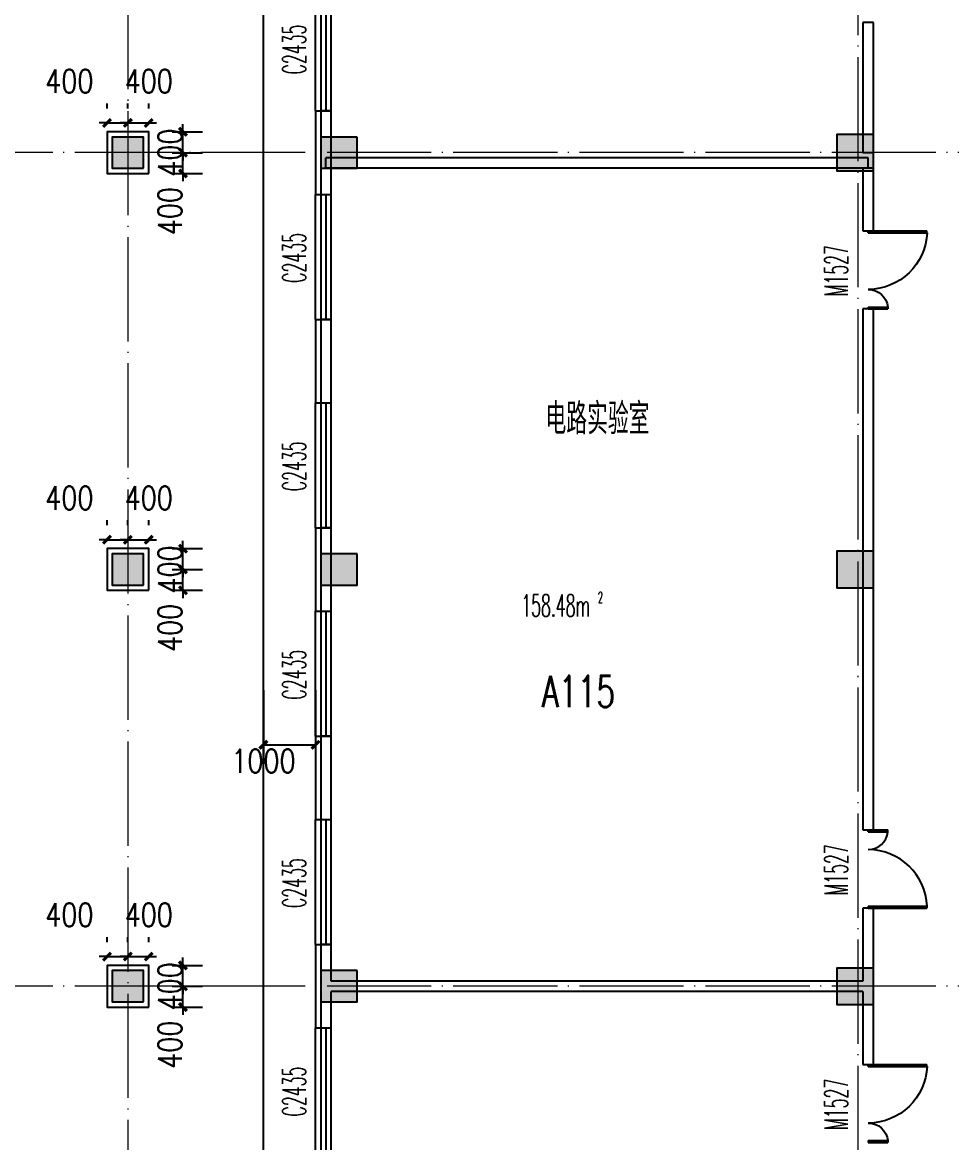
# Model space of a CAD drawing. Extents: x 1417642 to 3570900, y 124798 to 1191112.
# Drawn here: x 1437856 to 1455679, y 692533 to 714033 of the extents above; entities that cross this region are included whole.
import ezdxf

# ---------------------------------------------------------------- set-up
doc = ezdxf.new("R2010")
doc.units = 0
doc.header["$LTSCALE"] = 1000
doc.header["$MEASUREMENT"] = 0
doc.linetypes.add('DOTE', pattern=[2.42, 2, -0.2, 0.02, -0.2])
doc.layers.get('0').update_dxf_attribs({"linetype": 'CONTINUOUS'})
doc.layers.get('Defpoints').update_dxf_attribs({"linetype": 'CONTINUOUS'})
for name, color, linetype in [('colu', 2, 'CONTINUOUS'), ('DOTE', 1, 'DOTE'), ('PUB_DIM', 3, 'CONTINUOUS'), ('PUB_TEXT', 40, 'CONTINUOUS'), ('SPACE', 7, 'CONTINUOUS'), ('SURFACE', 6, 'CONTINUOUS'), ('tiaozheng', 20, 'CONTINUOUS'), ('WALL', 4, 'CONTINUOUS'), ('WINDOW', 2, 'CONTINUOUS'), ('WINDOW_TEXT', 7, 'CONTINUOUS'), ('填充', 252, 'CONTINUOUS'), ('屋面轮廓', 101, 'CONTINUOUS'), ('柱填充', 8, 'CONTINUOUS'), ('立面造型', 40, 'CONTINUOUS')]:
    doc.layers.add(name, color=color, linetype=linetype)
doc.styles.add('_TCH_SPACE', font='ROMANS', dxfattribs={"width": 0.7, "height": 5, "bigfont": 'Z'})
doc.styles.add('_TCH_WINDOW', font='ROMANS.shx', dxfattribs={"width": 0.7, "height": 400, "bigfont": 'Z.shx'})
doc.styles.add('DIM_FONT', font='SIMPLEX.shx', dxfattribs={"width": 0.8})
doc.styles.add('Z', font='ROMANS', dxfattribs={"width": 0.7, "bigfont": 'Z'})
doc.dimstyles.new('DIMN150', dxfattribs={"dimscale": 1.5, "dimtxt": 300, "dimasz": 100, "dimexe": 250, "dimexo": 300, "dimgap": 150, "dimtad": 1, "dimdec": 0, "dimzin": 0, "dimdsep": 46, "dimtxsty": 'DIM_FONT', "dimblk": 'ARCHTICK', "dimcen": 0.09, "dimdle": 1.5, "dimclrt": 7, "dimazin": 2, "dimtfac": 1, "dimtdec": 0, "dimtix": 1, "dimtmove": 2, "dimatfit": 3, "dimldrblk": 'ARCHTICK', "dimfxl": 1, "dimtolj": 1, "dimtzin": 0, "dimarcsym": 0})

# ---------------------------------------------------------------- blocks, each defined once
blk = doc.blocks.new('e')
at = {"layer": '柱填充'}
h = blk.add_hatch(color=256, dxfattribs=at)
h.paths.add_polyline_path([(1540396, 673470), (1540396, 674070), (1539796, 674070), (1539796, 673470)])
h.paths.add_polyline_path([(1540396, 663470), (1540396, 664070), (1539796, 664070), (1539796, 663470)])
h.paths.add_polyline_path([(1540396, 659870), (1540396, 660470), (1539796, 660470), (1539796, 659870)])
h.paths.add_polyline_path([(1540396, 651870), (1540396, 652470), (1539796, 652470), (1539796, 651870)])
h.paths.add_polyline_path([(1540396, 643870), (1540396, 644470), (1539796, 644470), (1539796, 643870)])
h.paths.add_polyline_path([(1540396, 635870), (1540396, 636470), (1539796, 636470), (1539796, 635870)])
h.paths.add_polyline_path([(1540396, 627870), (1540396, 628470), (1539796, 628470), (1539796, 627870)])
h.paths.add_polyline_path([(1540396, 619870), (1540396, 620470), (1539796, 620470), (1539796, 619870)])
h.paths.add_polyline_path([(1540396, 611870), (1540396, 612470), (1539796, 612470), (1539796, 611870)])
h.paths.add_polyline_path([(1540396, 603870), (1540396, 604470), (1539796, 604470), (1539796, 603870)])
h.paths.add_polyline_path([(1540396, 595870), (1540396, 596470), (1539796, 596470), (1539796, 595870)])
h.paths.add_polyline_path([(1611246, 673470), (1611246, 674070), (1610646, 674070), (1610646, 673470)])
h.paths.add_polyline_path([(1602046, 673370), (1602046, 674070), (1601346, 674070), (1601346, 673370)])
h.paths.add_polyline_path([(1594046, 673370), (1594046, 674070), (1593346, 674070), (1593346, 673370)])
h.paths.add_polyline_path([(1586046, 673370), (1586046, 674070), (1585346, 674070), (1585346, 673370)])
h.paths.add_polyline_path([(1578046, 673370), (1578046, 674070), (1577346, 674070), (1577346, 673370)])
h.paths.add_polyline_path([(1568046, 673370), (1568046, 674070), (1567346, 674070), (1567346, 673370)])
h.paths.add_polyline_path([(1558096, 673370), (1558096, 674070), (1557396, 674070), (1557396, 673370)])
h.paths.add_polyline_path([(1554396, 673370), (1554396, 674070), (1553696, 674070), (1553696, 673370)])
h.paths.add_polyline_path([(1544496, 673370), (1544496, 674070), (1543796, 674070), (1543796, 673370)])
h.paths.add_polyline_path([(1611246, 664070), (1610546, 664070), (1610546, 663470), (1611246, 663470)])
h.paths.add_polyline_path([(1602096, 663470), (1602096, 664270), (1601296, 664270), (1601296, 663470)])
h.paths.add_polyline_path([(1594096, 663470), (1594096, 664270), (1593296, 664270), (1593296, 663470)])
h.paths.add_polyline_path([(1586096, 663470), (1586096, 664270), (1585296, 664270), (1585296, 663470)])
h.paths.add_polyline_path([(1578096, 663470), (1578096, 664270), (1577296, 664270), (1577296, 663470)])
h.paths.add_polyline_path([(1568096, 663470), (1568096, 664270), (1567296, 664270), (1567296, 663470)])
h.paths.add_polyline_path([(1558096, 663470), (1558096, 664170), (1557396, 664170), (1557396, 663470)])
h.paths.add_polyline_path([(1554396, 663470), (1554396, 664170), (1553696, 664170), (1553696, 663470)])
h.paths.add_polyline_path([(1544496, 663470), (1544496, 664170), (1543796, 664170), (1543796, 663470)])
h.paths.add_polyline_path([(1611246, 660470), (1610546, 660470), (1610546, 659870), (1611246, 659870)])
h.paths.add_polyline_path([(1602046, 659770), (1602046, 660470), (1601346, 660470), (1601346, 659770)])
h.paths.add_polyline_path([(1594046, 659770), (1594046, 660470), (1593346, 660470), (1593346, 659770)])
h.paths.add_polyline_path([(1586046, 659770), (1586046, 660470), (1585346, 660470), (1585346, 659770)])
h.paths.add_polyline_path([(1578046, 659770), (1578046, 660470), (1577346, 660470), (1577346, 659770)])
h.paths.add_polyline_path([(1568046, 659770), (1568046, 660470), (1567346, 660470), (1567346, 659770)])
h.paths.add_polyline_path([(1557996, 659870), (1557996, 660470), (1557396, 660470), (1557396, 659870)])
h.paths.add_polyline_path([(1554396, 659870), (1554396, 660470), (1553796, 660470), (1553796, 659870)])
h.paths.add_polyline_path([(1544496, 659770), (1544496, 660470), (1543796, 660470), (1543796, 659770)])
h.paths.add_polyline_path([(1611246, 651870), (1611246, 652470), (1610646, 652470), (1610646, 651870)])
h.paths.add_polyline_path([(1601996, 651870), (1601996, 652470), (1601396, 652470), (1601396, 651870)])
h.paths.add_polyline_path([(1593996, 651870), (1593996, 652470), (1593396, 652470), (1593396, 651870)])
h.paths.add_polyline_path([(1585996, 651870), (1585996, 652470), (1585396, 652470), (1585396, 651870)])
h.paths.add_polyline_path([(1577996, 651870), (1577996, 652470), (1577396, 652470), (1577396, 651870)])
h.paths.add_polyline_path([(1567996, 651820), (1567996, 652520), (1567296, 652520), (1567296, 651820)])
h.paths.add_polyline_path([(1558096, 651820), (1558096, 652520), (1557396, 652520), (1557396, 651820)])
h.paths.add_polyline_path([(1554396, 651820), (1554396, 652520), (1553696, 652520), (1553696, 651820)])
h.paths.add_polyline_path([(1544496, 652470), (1543796, 652470), (1543796, 651870), (1544496, 651870)])
h.paths.add_polyline_path([(1567996, 644470), (1567296, 644470), (1567296, 643870), (1567996, 643870)])
h.paths.add_polyline_path([(1558096, 643820), (1558096, 644520), (1557396, 644520), (1557396, 643820)])
h.paths.add_polyline_path([(1554396, 643820), (1554396, 644520), (1553696, 644520), (1553696, 643820)])
h.paths.add_polyline_path([(1544496, 644470), (1543796, 644470), (1543796, 643870), (1544496, 643870)])
h.paths.add_polyline_path([(1567996, 636470), (1567296, 636470), (1567296, 635870), (1567996, 635870)])
h.paths.add_polyline_path([(1558096, 635820), (1558096, 636520), (1557396, 636520), (1557396, 635820)])
h.paths.add_polyline_path([(1554396, 635820), (1554396, 636520), (1553696, 636520), (1553696, 635820)])
h.paths.add_polyline_path([(1544496, 636470), (1543796, 636470), (1543796, 635870), (1544496, 635870)])
h.paths.add_polyline_path([(1567996, 628470), (1567296, 628470), (1567296, 627870), (1567996, 627870)])
h.paths.add_polyline_path([(1558096, 627820), (1558096, 628520), (1557396, 628520), (1557396, 627820)])
h.paths.add_polyline_path([(1554396, 627820), (1554396, 628520), (1553696, 628520), (1553696, 627820)])
h.paths.add_polyline_path([(1544496, 628470), (1543796, 628470), (1543796, 627870), (1544496, 627870)])
h.paths.add_polyline_path([(1567996, 620470), (1567296, 620470), (1567296, 619870), (1567996, 619870)])
h.paths.add_polyline_path([(1558096, 619820), (1558096, 620520), (1557396, 620520), (1557396, 619820)])
h.paths.add_polyline_path([(1554396, 619820), (1554396, 620520), (1553696, 620520), (1553696, 619820)])
h.paths.add_polyline_path([(1544496, 620470), (1543796, 620470), (1543796, 619870), (1544496, 619870)])
h.paths.add_polyline_path([(1567996, 612470), (1567296, 612470), (1567296, 611870), (1567996, 611870)])
h.paths.add_polyline_path([(1558096, 611820), (1558096, 612520), (1557396, 612520), (1557396, 611820)])
h.paths.add_polyline_path([(1554396, 611820), (1554396, 612520), (1553696, 612520), (1553696, 611820)])
h.paths.add_polyline_path([(1544496, 612470), (1543796, 612470), (1543796, 611870), (1544496, 611870)])
h.paths.add_polyline_path([(1567996, 604470), (1567296, 604470), (1567296, 603870), (1567996, 603870)])
h.paths.add_polyline_path([(1558096, 603820), (1558096, 604520), (1557396, 604520), (1557396, 603820)])
h.paths.add_polyline_path([(1554396, 603820), (1554396, 604520), (1553696, 604520), (1553696, 603820)])
h.paths.add_polyline_path([(1544496, 604470), (1543796, 604470), (1543796, 603870), (1544496, 603870)])
h.paths.add_polyline_path([(1567996, 595870), (1567996, 596470), (1567396, 596470), (1567396, 595870)])
h.paths.add_polyline_path([(1557996, 595870), (1557996, 596470), (1557396, 596470), (1557396, 595870)])
h.paths.add_polyline_path([(1554396, 595870), (1554396, 596470), (1553796, 596470), (1553796, 595870)])
h.paths.add_polyline_path([(1544396, 595870), (1544396, 596470), (1543796, 596470), (1543796, 595870)])
at = {"layer": 'colu'}
for points in [[(1540396, 635870), (1540396, 636470), (1539796, 636470), (1539796, 635870)], [(1544496, 636470), (1543796, 636470), (1543796, 635870), (1544496, 635870)], [(1554396, 635820), (1554396, 636520), (1553696, 636520), (1553696, 635820)], [(1540396, 627870), (1540396, 628470), (1539796, 628470), (1539796, 627870)], [(1544496, 628470), (1543796, 628470), (1543796, 627870), (1544496, 627870)], [(1554396, 627820), (1554396, 628520), (1553696, 628520), (1553696, 627820)], [(1554396, 619820), (1554396, 620520), (1553696, 620520), (1553696, 619820)], [(1540396, 619870), (1540396, 620470), (1539796, 620470), (1539796, 619870)], [(1544496, 620470), (1543796, 620470), (1543796, 619870), (1544496, 619870)]]:
    blk.add_lwpolyline(points, close=True, dxfattribs=at)
blk = doc.blocks.new('_ArchTick')
at = {"color": 0, "linetype": 'ByBlock', "const_width": 0.4}
blk.add_lwpolyline([(-0.5, -0.5), (0.5, 0.5)], dxfattribs=at)
blk = doc.blocks.new('*D3393')
at = {"layer": 'Defpoints', "color": 0}
for p in [(1440279, 712104), (1439879, 711933), (1440279, 711933)]:
    blk.add_point(p, dxfattribs=at)
at = {"layer": 'PUB_DIM', "color": 0, "lineweight": -2}
for p, q in [((1439879, 712383), (1439879, 712479)), ((1440279, 712383), (1440279, 712479)), ((1439879, 712104), (1439729, 712104)), ((1439879, 712104), (1440279, 712104)), ((1440279, 712104), (1440429, 712104))]:
    blk.add_line(p, q, dxfattribs=at)
at = {"layer": 'PUB_DIM', "color": 0, "lineweight": -2, "xscale": 150, "yscale": 150, "zscale": 150}
blk.add_blockref('_ArchTick', (1439879, 712104), dxfattribs=at)
at = {"layer": 'PUB_DIM', "color": 0, "lineweight": -2, "xscale": 150, "yscale": 150, "zscale": 150, "rotation": 180}
blk.add_blockref('_ArchTick', (1440279, 712104), dxfattribs=at)
at = {"layer": 'PUB_DIM', "color": 7, "insert": (1440279, 712905), "char_height": 450, "attachment_point": 5, "style": 'DIM_FONT'}
blk.add_mtext('\\A1;400', dxfattribs=at)
blk = doc.blocks.new('*D3394')
at = {"layer": 'Defpoints', "color": 0}
for p in [(1439879, 712104), (1439479, 711933), (1439879, 711933)]:
    blk.add_point(p, dxfattribs=at)
at = {"layer": 'PUB_DIM', "color": 0, "lineweight": -2}
for p, q in [((1439479, 712383), (1439479, 712479)), ((1439879, 712383), (1439879, 712479)), ((1439479, 712104), (1439329, 712104)), ((1439479, 712104), (1439879, 712104)), ((1439879, 712104), (1440029, 712104))]:
    blk.add_line(p, q, dxfattribs=at)
at = {"layer": 'PUB_DIM', "color": 0, "lineweight": -2, "xscale": 150, "yscale": 150, "zscale": 150}
blk.add_blockref('_ArchTick', (1439479, 712104), dxfattribs=at)
at = {"layer": 'PUB_DIM', "color": 0, "lineweight": -2, "xscale": 150, "yscale": 150, "zscale": 150, "rotation": 180}
blk.add_blockref('_ArchTick', (1439879, 712104), dxfattribs=at)
at = {"layer": 'PUB_DIM', "color": 7, "insert": (1438756, 712905), "char_height": 450, "attachment_point": 5, "style": 'DIM_FONT'}
blk.add_mtext('\\A1;400', dxfattribs=at)
blk = doc.blocks.new('*D3395')
at = {"layer": 'Defpoints', "color": 0}
for p in [(1440279, 711533), (1440936, 711533), (1440279, 711133)]:
    blk.add_point(p, dxfattribs=at)
at = {"layer": 'PUB_DIM', "color": 0, "lineweight": -2}
for p, q in [((1440936, 711533), (1440936, 711683)), ((1440729, 711533), (1441311, 711533)), ((1440936, 711133), (1440936, 711533)), ((1440729, 711133), (1441311, 711133)), ((1440936, 711133), (1440936, 710983))]:
    blk.add_line(p, q, dxfattribs=at)
at = {"layer": 'PUB_DIM', "color": 0, "lineweight": -2, "xscale": 150, "yscale": 150, "zscale": 150}
for p, rotation in [((1440936, 711533), 270), ((1440936, 711133), 90)]:
    blk.add_blockref('_ArchTick', p, dxfattribs=dict(at, rotation=rotation))
at = {"layer": 'PUB_DIM', "color": 7, "insert": (1440686, 710411), "char_height": 450, "attachment_point": 5, "rotation": 90, "style": 'DIM_FONT'}
blk.add_mtext('\\A1;400', dxfattribs=at)
blk = doc.blocks.new('*D3396')
at = {"layer": 'Defpoints', "color": 0}
for p in [(1440279, 711933), (1440936, 711933), (1440279, 711533)]:
    blk.add_point(p, dxfattribs=at)
at = {"layer": 'PUB_DIM', "color": 0, "lineweight": -2}
for p, q in [((1440936, 711933), (1440936, 712083)), ((1440729, 711933), (1441311, 711933)), ((1440936, 711533), (1440936, 711933)), ((1440729, 711533), (1441311, 711533)), ((1440936, 711533), (1440936, 711383))]:
    blk.add_line(p, q, dxfattribs=at)
at = {"layer": 'PUB_DIM', "color": 0, "lineweight": -2, "xscale": 150, "yscale": 150, "zscale": 150}
for p, rotation in [((1440936, 711933), 270), ((1440936, 711533), 90)]:
    blk.add_blockref('_ArchTick', p, dxfattribs=dict(at, rotation=rotation))
at = {"layer": 'PUB_DIM', "color": 7, "insert": (1440686, 711533), "char_height": 450, "attachment_point": 5, "rotation": 90, "style": 'DIM_FONT'}
blk.add_mtext('\\A1;400', dxfattribs=at)
blk = doc.blocks.new('*D3397')
at = {"layer": 'Defpoints', "color": 0}
for p in [(1439879, 703933), (1440279, 704104), (1440279, 703933)]:
    blk.add_point(p, dxfattribs=at)
at = {"layer": 'PUB_DIM', "color": 0, "lineweight": -2}
for p, q in [((1439879, 704383), (1439879, 704479)), ((1440279, 704383), (1440279, 704479)), ((1439879, 704104), (1439729, 704104)), ((1439879, 704104), (1440279, 704104)), ((1440279, 704104), (1440429, 704104))]:
    blk.add_line(p, q, dxfattribs=at)
at = {"layer": 'PUB_DIM', "color": 0, "lineweight": -2, "xscale": 150, "yscale": 150, "zscale": 150}
blk.add_blockref('_ArchTick', (1439879, 704104), dxfattribs=at)
at = {"layer": 'PUB_DIM', "color": 0, "lineweight": -2, "xscale": 150, "yscale": 150, "zscale": 150, "rotation": 180}
blk.add_blockref('_ArchTick', (1440279, 704104), dxfattribs=at)
at = {"layer": 'PUB_DIM', "color": 7, "insert": (1440279, 704905), "char_height": 450, "attachment_point": 5, "style": 'DIM_FONT'}
blk.add_mtext('\\A1;400', dxfattribs=at)
blk = doc.blocks.new('*D3398')
at = {"layer": 'Defpoints', "color": 0}
for p in [(1439479, 703933), (1439879, 704104), (1439879, 703933)]:
    blk.add_point(p, dxfattribs=at)
at = {"layer": 'PUB_DIM', "color": 0, "lineweight": -2}
for p, q in [((1439479, 704383), (1439479, 704479)), ((1439879, 704383), (1439879, 704479)), ((1439479, 704104), (1439329, 704104)), ((1439479, 704104), (1439879, 704104)), ((1439879, 704104), (1440029, 704104))]:
    blk.add_line(p, q, dxfattribs=at)
at = {"layer": 'PUB_DIM', "color": 0, "lineweight": -2, "xscale": 150, "yscale": 150, "zscale": 150}
blk.add_blockref('_ArchTick', (1439479, 704104), dxfattribs=at)
at = {"layer": 'PUB_DIM', "color": 0, "lineweight": -2, "xscale": 150, "yscale": 150, "zscale": 150, "rotation": 180}
blk.add_blockref('_ArchTick', (1439879, 704104), dxfattribs=at)
at = {"layer": 'PUB_DIM', "color": 7, "insert": (1438756, 704905), "char_height": 450, "attachment_point": 5, "style": 'DIM_FONT'}
blk.add_mtext('\\A1;400', dxfattribs=at)
blk = doc.blocks.new('*D3399')
at = {"layer": 'Defpoints', "color": 0}
for p in [(1440279, 703533), (1440936, 703533), (1440279, 703133)]:
    blk.add_point(p, dxfattribs=at)
at = {"layer": 'PUB_DIM', "color": 0, "lineweight": -2}
for p, q in [((1440729, 703533), (1441311, 703533)), ((1440936, 703533), (1440936, 703683)), ((1440936, 703133), (1440936, 703533)), ((1440729, 703133), (1441311, 703133)), ((1440936, 703133), (1440936, 702983))]:
    blk.add_line(p, q, dxfattribs=at)
at = {"layer": 'PUB_DIM', "color": 0, "lineweight": -2, "xscale": 150, "yscale": 150, "zscale": 150}
for p, rotation in [((1440936, 703533), 270), ((1440936, 703133), 90)]:
    blk.add_blockref('_ArchTick', p, dxfattribs=dict(at, rotation=rotation))
at = {"layer": 'PUB_DIM', "color": 7, "insert": (1440686, 702411), "char_height": 450, "attachment_point": 5, "rotation": 90, "style": 'DIM_FONT'}
blk.add_mtext('\\A1;400', dxfattribs=at)
blk = doc.blocks.new('*D3400')
at = {"layer": 'Defpoints', "color": 0}
for p in [(1440279, 703933), (1440936, 703933), (1440279, 703533)]:
    blk.add_point(p, dxfattribs=at)
at = {"layer": 'PUB_DIM', "color": 0, "lineweight": -2}
for p, q in [((1440729, 703933), (1441311, 703933)), ((1440936, 703933), (1440936, 704083)), ((1440936, 703533), (1440936, 703933)), ((1440729, 703533), (1441311, 703533)), ((1440936, 703533), (1440936, 703383))]:
    blk.add_line(p, q, dxfattribs=at)
at = {"layer": 'PUB_DIM', "color": 0, "lineweight": -2, "xscale": 150, "yscale": 150, "zscale": 150}
for p, rotation in [((1440936, 703933), 270), ((1440936, 703533), 90)]:
    blk.add_blockref('_ArchTick', p, dxfattribs=dict(at, rotation=rotation))
at = {"layer": 'PUB_DIM', "color": 7, "insert": (1440686, 703533), "char_height": 450, "attachment_point": 5, "rotation": 90, "style": 'DIM_FONT'}
blk.add_mtext('\\A1;400', dxfattribs=at)
blk = doc.blocks.new('*D3401')
at = {"layer": 'Defpoints', "color": 0}
for p in [(1440279, 696104), (1439879, 695933), (1440279, 695933)]:
    blk.add_point(p, dxfattribs=at)
at = {"layer": 'PUB_DIM', "color": 0, "lineweight": -2}
for p, q in [((1439879, 696383), (1439879, 696479)), ((1440279, 696383), (1440279, 696479)), ((1439879, 696104), (1439729, 696104)), ((1439879, 696104), (1440279, 696104)), ((1440279, 696104), (1440429, 696104))]:
    blk.add_line(p, q, dxfattribs=at)
at = {"layer": 'PUB_DIM', "color": 0, "lineweight": -2, "xscale": 150, "yscale": 150, "zscale": 150}
blk.add_blockref('_ArchTick', (1439879, 696104), dxfattribs=at)
at = {"layer": 'PUB_DIM', "color": 0, "lineweight": -2, "xscale": 150, "yscale": 150, "zscale": 150, "rotation": 180}
blk.add_blockref('_ArchTick', (1440279, 696104), dxfattribs=at)
at = {"layer": 'PUB_DIM', "color": 7, "insert": (1440279, 696905), "char_height": 450, "attachment_point": 5, "style": 'DIM_FONT'}
blk.add_mtext('\\A1;400', dxfattribs=at)
blk = doc.blocks.new('*D3402')
at = {"layer": 'Defpoints', "color": 0}
for p in [(1439879, 696104), (1439479, 695933), (1439879, 695933)]:
    blk.add_point(p, dxfattribs=at)
at = {"layer": 'PUB_DIM', "color": 0, "lineweight": -2}
for p, q in [((1439479, 696383), (1439479, 696479)), ((1439879, 696383), (1439879, 696479)), ((1439479, 696104), (1439329, 696104)), ((1439479, 696104), (1439879, 696104)), ((1439879, 696104), (1440029, 696104))]:
    blk.add_line(p, q, dxfattribs=at)
at = {"layer": 'PUB_DIM', "color": 0, "lineweight": -2, "xscale": 150, "yscale": 150, "zscale": 150}
blk.add_blockref('_ArchTick', (1439479, 696104), dxfattribs=at)
at = {"layer": 'PUB_DIM', "color": 0, "lineweight": -2, "xscale": 150, "yscale": 150, "zscale": 150, "rotation": 180}
blk.add_blockref('_ArchTick', (1439879, 696104), dxfattribs=at)
at = {"layer": 'PUB_DIM', "color": 7, "insert": (1438756, 696905), "char_height": 450, "attachment_point": 5, "style": 'DIM_FONT'}
blk.add_mtext('\\A1;400', dxfattribs=at)
blk = doc.blocks.new('*D3403')
at = {"layer": 'Defpoints', "color": 0}
for p in [(1440279, 695533), (1440936, 695533), (1440279, 695133)]:
    blk.add_point(p, dxfattribs=at)
at = {"layer": 'PUB_DIM', "color": 0, "lineweight": -2}
for p, q in [((1440729, 695533), (1441311, 695533)), ((1440936, 695533), (1440936, 695683)), ((1440936, 695133), (1440936, 695533)), ((1440729, 695133), (1441311, 695133)), ((1440936, 695133), (1440936, 694983))]:
    blk.add_line(p, q, dxfattribs=at)
at = {"layer": 'PUB_DIM', "color": 0, "lineweight": -2, "xscale": 150, "yscale": 150, "zscale": 150}
for p, rotation in [((1440936, 695533), 270), ((1440936, 695133), 90)]:
    blk.add_blockref('_ArchTick', p, dxfattribs=dict(at, rotation=rotation))
at = {"layer": 'PUB_DIM', "color": 7, "insert": (1440686, 694411), "char_height": 450, "attachment_point": 5, "rotation": 90, "style": 'DIM_FONT'}
blk.add_mtext('\\A1;400', dxfattribs=at)
blk = doc.blocks.new('*D3404')
at = {"layer": 'Defpoints', "color": 0}
for p in [(1440279, 695933), (1440936, 695933), (1440279, 695533)]:
    blk.add_point(p, dxfattribs=at)
at = {"layer": 'PUB_DIM', "color": 0, "lineweight": -2}
for p, q in [((1440936, 695933), (1440936, 696083)), ((1440729, 695933), (1441311, 695933)), ((1440936, 695533), (1440936, 695933)), ((1440729, 695533), (1441311, 695533)), ((1440936, 695533), (1440936, 695383))]:
    blk.add_line(p, q, dxfattribs=at)
at = {"layer": 'PUB_DIM', "color": 0, "lineweight": -2, "xscale": 150, "yscale": 150, "zscale": 150}
for p, rotation in [((1440936, 695933), 270), ((1440936, 695533), 90)]:
    blk.add_blockref('_ArchTick', p, dxfattribs=dict(at, rotation=rotation))
at = {"layer": 'PUB_DIM', "color": 7, "insert": (1440686, 695533), "char_height": 450, "attachment_point": 5, "rotation": 90, "style": 'DIM_FONT'}
blk.add_mtext('\\A1;400', dxfattribs=at)
blk = doc.blocks.new('*D3586')
at = {"layer": 'Defpoints', "color": 0}
for p in [(1442479, 701669), (1443479, 701669), (1443479, 700169)]:
    blk.add_point(p, dxfattribs=at)
at = {"layer": 'PUB_DIM', "color": 0, "lineweight": -2}
for p, q in [((1442479, 701219), (1442479, 699794)), ((1443479, 701219), (1443479, 699794)), ((1442477, 700169), (1443481, 700169))]:
    blk.add_line(p, q, dxfattribs=at)
at = {"layer": 'PUB_DIM', "color": 0, "lineweight": -2, "xscale": 150, "yscale": 150, "zscale": 150, "rotation": 180}
blk.add_blockref('_ArchTick', (1442479, 700169), dxfattribs=at)
at = {"layer": 'PUB_DIM', "color": 0, "lineweight": -2, "xscale": 150, "yscale": 150, "zscale": 150}
blk.add_blockref('_ArchTick', (1443479, 700169), dxfattribs=at)
at = {"layer": 'PUB_DIM', "color": 7, "insert": (1442479, 699857), "char_height": 450, "attachment_point": 5, "style": 'DIM_FONT'}
blk.add_mtext('\\A1;1000', dxfattribs=at)
blk = doc.blocks.new('$TCHSYS$WIN2D')
for p, q in [((-0.5, 0.5), (0.5, 0.5)), ((-0.5, 0.5), (-0.5, -0.5)), ((0.5, 0.5), (0.5, -0.5)), ((0.5, 0.1667), (-0.5, 0.1667)), ((0.5, -0.1667), (-0.5, -0.1667)), ((-0.5, -0.5), (0.5, -0.5))]:
    blk.add_line(p, q)
blk = doc.blocks.new('$DorLib2D$00000225')
at = {"color": 0}
for p, q in [((0.475, -0.001), (0.475, 0.752)), ((0.475, 0.752), (0.5, 0.752)), ((0.5, -0.001), (0.5, 0.752)), ((-0.5, 0), (-0.5, 0.252)), ((-0.475, 0.252), (-0.5, 0.252)), ((-0.475, 0), (-0.475, 0.252)), ((-0.475, 0), (-0.5, 0)), ((0.475, -0.001), (0.5, -0.001))]:
    blk.add_line(p, q, dxfattribs=at)
for centre, radius, start, end in [((0.505, -0.002), 0.755, 92.2493, 179.7238), ((-0.501, 0.003), 0.251, 359.7899, 84.0974)]:
    blk.add_arc(centre, radius, start, end, dxfattribs=at)

msp = doc.modelspace()

# ---------------------------------------------------------------- linework, layer by layer
at = {"layer": 'DOTE', "lineweight": 0, "elevation": 0}
for points in [[(1453878.8, 754509.2), (1453878.8, 643548.7)], [(1439878.8, 753470.5), (1439878.8, 643548.7)], [(1467478.8, 711533.2), (1431709.3, 711533.2)], [(1467478.8, 695533.2), (1431709.3, 695533.2)]]:
    msp.add_lwpolyline(points, dxfattribs=at)
at = {"layer": 'SURFACE'}
for p, q in [((1443478.8, 712333.2), (1443578.8, 712333.2)), ((1443478.8, 712333.2), (1443478.8, 710733.2)), ((1443478.8, 710733.2), (1443578.8, 710733.2)), ((1443478.8, 708333.2), (1443578.8, 708333.2)), ((1443478.8, 708333.2), (1443478.8, 706733.2)), ((1443478.8, 706733.2), (1443578.8, 706733.2)), ((1443478.8, 704333.2), (1443578.8, 704333.2)), ((1443478.8, 704333.2), (1443478.8, 702733.2)), ((1443478.8, 702733.2), (1443578.8, 702733.2)), ((1443478.8, 700333.2), (1443578.8, 700333.2)), ((1443478.8, 700333.2), (1443478.8, 698733.2)), ((1443478.8, 698733.2), (1443578.8, 698733.2)), ((1443478.8, 696333.2), (1443578.8, 696333.2)), ((1443478.8, 696333.2), (1443478.8, 695533.2)), ((1443478.8, 695533.2), (1443478.8, 694733.2)), ((1443478.8, 694733.2), (1443578.8, 694733.2))]:
    msp.add_line(p, q, dxfattribs=at)
at = {"layer": 'WALL'}
for p, q in [((1454178.8, 714033.2), (1453978.8, 714033.2)), ((1453978.8, 714033.2), (1453978.8, 711533.2)), ((1454178.8, 711533.2), (1454178.8, 714033.2)), ((1443578.8, 712333.2), (1443578.8, 710733.2)), ((1443778.8, 712333.2), (1443578.8, 712333.2)), ((1443778.8, 710733.2), (1443778.8, 712333.2)), ((1453978.8, 711533.2), (1454178.8, 711533.2)), ((1454078.8, 711433.2), (1443678.8, 711433.2)), ((1443678.8, 711233.2), (1443678.8, 711433.2)), ((1454078.8, 711233.2), (1443678.8, 711233.2)), ((1453978.8, 711233.2), (1453978.8, 710033.2)), ((1454178.8, 711233.2), (1453978.8, 711233.2)), ((1454078.8, 711233.2), (1454078.8, 711433.2)), ((1454178.8, 710033.2), (1454178.8, 711233.2)), ((1443578.8, 710733.2), (1443778.8, 710733.2)), ((1453978.8, 710033.2), (1454178.8, 710033.2)), ((1454178.8, 708533.2), (1453978.8, 708533.2)), ((1453978.8, 708533.2), (1453978.8, 703533.2)), ((1454178.8, 703533.2), (1454178.8, 708533.2)), ((1443578.8, 708333.2), (1443578.8, 706733.2)), ((1443778.8, 708333.2), (1443578.8, 708333.2)), ((1443778.8, 706733.2), (1443778.8, 708333.2)), ((1443578.8, 706733.2), (1443778.8, 706733.2)), ((1443578.8, 704333.2), (1443578.8, 702733.2)), ((1443778.8, 704333.2), (1443578.8, 704333.2)), ((1443778.8, 702733.2), (1443778.8, 704333.2)), ((1453978.8, 703533.2), (1453978.8, 698533.2)), ((1454178.8, 698533.2), (1454178.8, 703533.2)), ((1443578.8, 702733.2), (1443778.8, 702733.2)), ((1443578.8, 700333.2), (1443578.8, 698733.2)), ((1443778.8, 700333.2), (1443578.8, 700333.2)), ((1443778.8, 698733.2), (1443778.8, 700333.2)), ((1443578.8, 698733.2), (1443778.8, 698733.2)), ((1453978.8, 698533.2), (1454178.8, 698533.2)), ((1454178.8, 697033.2), (1453978.8, 697033.2)), ((1453978.8, 697033.2), (1453978.8, 695633.2)), ((1454178.8, 695533.2), (1454178.8, 697033.2)), ((1443778.8, 696333.2), (1443578.8, 696333.2)), ((1443578.8, 696333.2), (1443578.8, 695533.2)), ((1443778.8, 695633.2), (1443778.8, 696333.2)), ((1443578.8, 695533.2), (1443578.8, 694733.2)), ((1453978.8, 695633.2), (1443778.8, 695633.2)), ((1454178.8, 694033.2), (1454178.8, 695533.2)), ((1443778.8, 694733.2), (1443778.8, 695433.2)), ((1453978.8, 695433.2), (1443778.8, 695433.2)), ((1453978.8, 695433.2), (1453978.8, 694033.2)), ((1443578.8, 694733.2), (1443778.8, 694733.2)), ((1453978.8, 694033.2), (1454178.8, 694033.2))]:
    msp.add_line(p, q, dxfattribs=at)
at = {"layer": '屋面轮廓', "elevation": 0}
msp.add_lwpolyline([(1442478.8, 662733.2), (1442478.8, 726133.2), (1439678.8, 726133.2), (1439678.8, 727133.2)], dxfattribs=at)
at = {"layer": '立面造型', "elevation": 0}
for points in [[(1440278.8, 711134.8), (1440278.8, 711934.8), (1439478.8, 711934.8), (1439478.8, 711134.8)], [(1440278.8, 703134.8), (1440278.8, 703934.8), (1439478.8, 703934.8), (1439478.8, 703134.8)], [(1440278.8, 695134.8), (1440278.8, 695934.8), (1439478.8, 695934.8), (1439478.8, 695134.8)]]:
    msp.add_lwpolyline(points, close=True, dxfattribs=at)

# ---------------------------------------------------------------- block references
at = {"layer": 'tiaozheng', "color": 2}
msp.add_blockref('e', (-100217.4, 75363.3, 0), dxfattribs=at)
at = {"layer": 'WINDOW', "color": 2}
ref = msp.add_blockref('$TCHSYS$WIN2D', (1443628.8, 713533.2), dxfattribs=dict(at, xscale=-2400, yscale=-300, zscale=-2400, rotation=270.0000000000004))
ref.add_attrib('A', 'C2435', (1443291.8, 713034.5), dxfattribs={"layer": 'WINDOW_TEXT', "color": 2, "height": 446.25, "rotation": 90, "style": '_TCH_WINDOW', "width": 0.494118})
ref = msp.add_blockref('$TCHSYS$WIN2D', (1443628.8, 709533.2), dxfattribs=dict(at, xscale=-2400, yscale=-300, zscale=-2400, rotation=270.0000000000004))
ref.add_attrib('A', 'C2435', (1443291.8, 709034.5), dxfattribs={"layer": 'WINDOW_TEXT', "color": 2, "height": 446.25, "rotation": 90, "style": '_TCH_WINDOW', "width": 0.494118})
at = {"layer": 'WINDOW', "lineweight": 0}
ref = msp.add_blockref('$DorLib2D$00000225', (1454078.8, 709283.2), dxfattribs=dict(at, xscale=1500, yscale=-1500, zscale=1500, rotation=90))
ref.add_attrib('A', 'M1527', (1453689.6, 708774), dxfattribs={"layer": 'WINDOW_TEXT', "lineweight": 0, "height": 446.25, "rotation": 90, "style": '_TCH_WINDOW', "width": 0.494118})
at = {"layer": 'WINDOW', "color": 2}
ref = msp.add_blockref('$TCHSYS$WIN2D', (1443628.8, 705533.2), dxfattribs=dict(at, xscale=-2400, yscale=-300, zscale=-2400, rotation=270.0000000000004))
ref.add_attrib('A', 'C2435', (1443291.8, 705034.5), dxfattribs={"layer": 'WINDOW_TEXT', "color": 2, "height": 446.25, "rotation": 90, "style": '_TCH_WINDOW', "width": 0.494118})
ref = msp.add_blockref('$TCHSYS$WIN2D', (1443628.8, 701533.2), dxfattribs=dict(at, xscale=-2400, yscale=-300, zscale=-2400, rotation=270.0000000000004))
ref.add_attrib('A', 'C2435', (1443291.8, 701034.5), dxfattribs={"layer": 'WINDOW_TEXT', "color": 2, "height": 446.25, "rotation": 90, "style": '_TCH_WINDOW', "width": 0.494118})
ref = msp.add_blockref('$TCHSYS$WIN2D', (1443628.8, 697533.2), dxfattribs=dict(at, xscale=-2400, yscale=-300, zscale=-2400, rotation=270.0000000000004))
ref.add_attrib('A', 'C2435', (1443291.8, 697034.5), dxfattribs={"layer": 'WINDOW_TEXT', "color": 2, "height": 446.25, "rotation": 90, "style": '_TCH_WINDOW', "width": 0.494118})
at = {"layer": 'WINDOW', "lineweight": 0}
ref = msp.add_blockref('$DorLib2D$00000225', (1454078.8, 697783.2), dxfattribs=dict(at, xscale=-1500, yscale=-1500, zscale=-1500, rotation=90))
ref.add_attrib('A', 'M1527', (1453689.6, 697274), dxfattribs={"layer": 'WINDOW_TEXT', "lineweight": 0, "height": 446.25, "rotation": 90, "style": '_TCH_WINDOW', "width": 0.494118})
at = {"layer": 'WINDOW', "color": 2}
ref = msp.add_blockref('$TCHSYS$WIN2D', (1443628.8, 693533.2), dxfattribs=dict(at, xscale=-2400, yscale=-300, zscale=-2400, rotation=270))
ref.add_attrib('A', 'C2435', (1443291.8, 693034.5), dxfattribs={"layer": 'WINDOW_TEXT', "color": 2, "height": 446.25, "rotation": 90, "style": '_TCH_WINDOW', "width": 0.494118})
at = {"layer": 'WINDOW', "lineweight": 0}
ref = msp.add_blockref('$DorLib2D$00000225', (1454078.8, 693283.2), dxfattribs=dict(at, xscale=1500, yscale=-1500, zscale=1500, rotation=90))
ref.add_attrib('A', 'M1527', (1453689.6, 692774), dxfattribs={"layer": 'WINDOW_TEXT', "lineweight": 0, "height": 446.25, "rotation": 90, "style": '_TCH_WINDOW', "width": 0.494118})

# ---------------------------------------------------------------- texts
at = {"layer": 'PUB_TEXT', "color": 1, "lineweight": 60, "style": 'Z', "width": 0.7}
msp.add_text('A115', height=600, dxfattribs=at).set_placement((1447821, 700892.5))
at = {"layer": 'SPACE', "style": '_TCH_SPACE', "width": 0.525}
for s, height, p in [('158.48m', 420, (1447425.9, 702631, 0)), ('2', 210, (1448895.9, 702893.5, 0))]:
    msp.add_text(s, height=height, dxfattribs=at).set_placement(p)
at = {"layer": '填充', "insert": (1447889.4, 706724.6), "char_height": 600, "width": 5193.527, "attachment_point": 1, "style": '_TCH_WINDOW'}
msp.add_mtext('电路实验室', dxfattribs=at)

# ---------------------------------------------------------------- dimensions: what is measured, and where the dimension line sits
at = {"layer": 'PUB_DIM'}
for base, p1, p2, angle, picture, middle in [((1439878.8, 712103.6), (1439478.8, 711933.2), (1439878.8, 711933.2), 0, '*D3394', (1438756.3, 712904.8)), ((1440278.8, 712103.6), (1439878.8, 711933.2), (1440278.8, 711933.2), 0, '*D3393', (1440278.8, 712904.8)), ((1440935.6, 711933.2), (1440278.8, 711533.2), (1440278.8, 711933.2), 90, '*D3396', (1440686, 711533.2)), ((1440935.6, 711533.2), (1440278.8, 711133.2), (1440278.8, 711533.2), 90, '*D3395', (1440686, 710410.7)), ((1439878.8, 704103.6), (1439478.8, 703933.2), (1439878.8, 703933.2), 0, '*D3398', (1438756.3, 704904.8)), ((1440278.8, 704103.6), (1439878.8, 703933.2), (1440278.8, 703933.2), 0, '*D3397', (1440278.8, 704904.8)), ((1440935.6, 703933.2), (1440278.8, 703533.2), (1440278.8, 703933.2), 90, '*D3400', (1440686, 703533.2)), ((1440935.6, 703533.2), (1440278.8, 703133.2), (1440278.8, 703533.2), 90, '*D3399', (1440686, 702410.7)), ((1443478.8, 700169.1), (1442478.8, 701668.6), (1443478.8, 701668.6), 360, '*D3586', (1442478.8, 699856.9)), ((1439878.8, 696103.6), (1439478.8, 695933.2), (1439878.8, 695933.2), 0, '*D3402', (1438756.3, 696904.8)), ((1440278.8, 696103.6), (1439878.8, 695933.2), (1440278.8, 695933.2), 0, '*D3401', (1440278.8, 696904.8)), ((1440935.6, 695933.2), (1440278.8, 695533.2), (1440278.8, 695933.2), 90, '*D3404', (1440686, 695533.2)), ((1440935.6, 695533.2), (1440278.8, 695133.2), (1440278.8, 695533.2), 90, '*D3403', (1440686, 694410.7))]:
    dim = msp.add_linear_dim(base=base, p1=p1, p2=p2, angle=angle, dimstyle='DIMN150', dxfattribs=at)
    dim.commit()
    dim.dimension.update_dxf_attribs({"geometry": picture, "text_midpoint": middle, "dimtype": 129})

doc.saveas('drawing.dxf')
